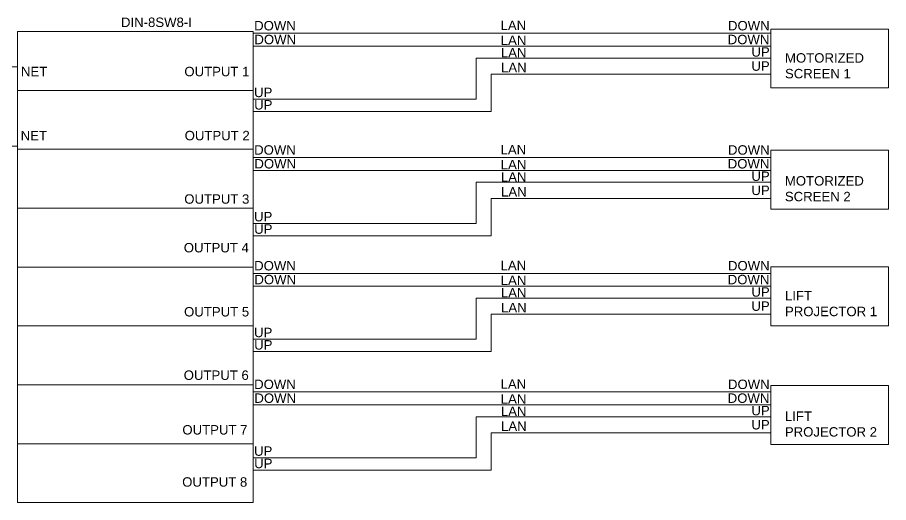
# Model space of a CAD drawing. Header units: inches. Extents: x 650 to 9922, y -3240 to 3248.
# Drawn here: x 3158.1 to 3527.9, y 3042.5 to 3248.5 of the extents above; entities that cross this region are included whole.
import ezdxf

# ---------------------------------------------------------------- set-up
doc = ezdxf.new("R2010")
doc.units = ezdxf.units.IN
doc.header["$MEASUREMENT"] = 0
doc.styles.get("Standard").update_dxf_attribs({"font": 'arial.ttf'})

msp = doc.modelspace()

# ---------------------------------------------------------------- linework, layer by layer
at = {"linetype": 'Continuous', "lineweight": 9}
for points in [[(3527.89, 3228.56), (3527.89, 3243.53), (3477.89, 3243.53), (3477.89, 3218.53), (3527.89, 3218.53), (3527.89, 3228.56)], [(3158.1, 3242.49), (3258.1, 3242.49), (3258.1, 3117.49), (3158.1, 3117.49), (3158.1, 3242.49)], [(3158.1, 3242.49), (3158.1, 3217.49), (3258.1, 3217.49), (3258.1, 3192.49), (3158.1, 3192.49), (3158.1, 3167.49), (3258.1, 3167.49), (3258.1, 3142.49), (3158.1, 3142.49)], [(3258.1, 3241.75), (3477.89, 3241.75)], [(3258.1, 3236.28), (3477.89, 3236.28)], [(3258.1, 3213.8), (3352.82, 3213.8), (3352.82, 3231.24), (3477.89, 3231.24)], [(3063.05, 3227.52), (3158.1, 3227.52)], [(3258.1, 3208.54), (3359.16, 3208.54), (3359.16, 3224.37), (3477.89, 3224.37)], [(3527.89, 3177.11), (3527.89, 3192.08), (3477.89, 3192.08), (3477.89, 3167.08), (3527.89, 3167.08), (3527.89, 3177.11)], [(3258.1, 3188.98), (3477.89, 3188.98)], [(3258.1, 3183.52), (3477.89, 3183.52)], [(3258.1, 3161.04), (3352.82, 3161.04), (3352.82, 3178.48), (3477.89, 3178.48)], [(3258.1, 3155.78), (3359.16, 3155.78), (3359.16, 3171.61), (3477.89, 3171.61)], [(3258.1, 3139.82), (3477.89, 3139.82)], [(3527.89, 3127.57), (3527.89, 3142.54), (3477.89, 3142.54), (3477.89, 3117.54), (3527.89, 3117.54), (3527.89, 3127.57)], [(3258.1, 3134.36), (3477.89, 3134.36)], [(3258.1, 3111.88), (3352.82, 3111.88), (3352.82, 3129.31), (3477.89, 3129.31)], [(3258.1, 3106.61), (3359.16, 3106.61), (3359.16, 3122.45), (3477.89, 3122.45)], [(3158.1, 3117.49), (3258.1, 3117.49), (3258.1, 3042.49), (3158.1, 3042.49), (3158.1, 3117.49)], [(3158.1, 3117.49), (3158.1, 3092.49), (3258.1, 3092.49), (3258.1, 3067.49), (3158.1, 3067.49), (3158.1, 3042.49), (3258.1, 3042.49), (3258.1, 3042.49), (3158.1, 3042.49)], [(3527.89, 3077.19), (3527.89, 3092.16), (3477.89, 3092.16), (3477.89, 3067.16), (3527.89, 3067.16), (3527.89, 3077.19)], [(3258.1, 3089.46), (3477.89, 3089.46)], [(3258.1, 3084), (3477.89, 3084)], [(3258.1, 3061.52), (3352.82, 3061.52), (3352.82, 3078.95), (3477.89, 3078.95)], [(3258.1, 3056.26), (3359.16, 3056.26), (3359.16, 3072.09), (3477.89, 3072.09)]]:
    msp.add_lwpolyline(points, dxfattribs=at)
at = {"color": 1, "linetype": 'Continuous', "lineweight": 9}
msp.add_lwpolyline([(3158.1, 3193.79), (3133.54, 3193.79), (3133.54, 3170.72)], dxfattribs=at)

# ---------------------------------------------------------------- texts
at = {"linetype": 'Continuous', "lineweight": 9, "char_height": 4}
for s, width, heights, insert, attachment_point in [('DIN-8SW8-I', 47.3002, [0], (3202.06, 3248.43), 1), ('DOWN', 44.698, [0], (3276.27, 3246.98), 3), ('LAN', 44.698, [0], (3374.06, 3247.08), 3), ('DOWN', 44.698, [0], (3459.72, 3246.98), 1), ('DOWN', 44.698, [0], (3276.38, 3241.12), 3), ('LAN', 44.698, [0], (3374.13, 3240.79), 3), ('DOWN', 44.698, [0], (3459.61, 3241.12), 1), ('UP', 44.698, [0], (3469.66, 3235.83), 1), ('LAN', 44.698, [0], (3374.19, 3235.5), 3), ('MOTORIZED\\PSCREEN 1', 44.698, [0], (3483.92, 3233.3), 1), ('LAN', 44.698, [0], (3374.26, 3229.21), 3), ('UP', 44.698, [0], (3469.66, 3229.84), 1), ('NET', 44.698, [0], (3159.61, 3227.52), 1), ('OUTPUT 1', 44.698, [0], (3256.59, 3227.52), 3), ('UP', 44.698, [0], (3258.55, 3218.65), 1), ('UP', 44.698, [0], (3258.6, 3213.38), 1), ('NET', 44.698, [0], (3159.49, 3196.26), 7), ('OUTPUT 2', 44.698, [0], (3256.72, 3196.26), 9), ('DOWN', 44.698, [0], (3276.27, 3194.22), 3), ('LAN', 44.698, [0], (3374.06, 3194.31), 3), ('DOWN', 44.698, [0], (3459.72, 3194.22), 1), ('DOWN', 44.698, [0], (3276.38, 3188.35), 3), ('LAN', 44.698, [0], (3374.13, 3188.02), 3), ('DOWN', 44.698, [0], (3459.61, 3188.35), 1), ('LAN', 44.698, [0], (3374.19, 3182.73), 3), ('UP', 44.698, [0], (3469.66, 3183.07), 1), ('MOTORIZED SCREEN 2', 44.698, [0], (3483.87, 3181.1), 1), ('UP', 44.698, [0], (3469.66, 3177.07), 1), ('OUTPUT 3', 44.698, [4.09], (3256.55, 3169.33), 9), ('LAN', 44.698, [0], (3374.26, 3176.44), 3), ('UP', 44.698, [0], (3258.55, 3165.89), 1), ('UP', 44.698, [0], (3258.6, 3160.62), 1), ('OUTPUT 4', 44.698, [0], (3256.35, 3152.72), 3), ('DOWN', 44.698, [0], (3276.27, 3145.06), 3), ('LAN', 44.698, [0], (3374.06, 3145.15), 3), ('DOWN', 44.698, [0], (3459.72, 3145.06), 1), ('DOWN', 44.698, [0], (3276.38, 3139.19), 3), ('LAN', 44.698, [0], (3374.13, 3138.86), 3), ('DOWN', 44.698, [0], (3459.61, 3139.19), 1), ('LAN', 44.698, [0], (3374.19, 3133.57), 3), ('UP', 44.698, [0], (3469.66, 3133.91), 1), ('LIFT PROJECTOR 1', 44.698, [0], (3483.92, 3132.31), 1), ('OUTPUT 5', 44.698, [0], (3256.47, 3121.46), 9), ('LAN', 44.698, [0], (3374.26, 3127.28), 3), ('UP', 44.698, [0], (3469.66, 3127.91), 1), ('UP', 44.698, [0], (3258.55, 3116.72), 1), ('UP', 44.698, [0], (3258.6, 3111.46), 1), ('OUTPUT 6', 44.698, [4.09], (3256.31, 3094.53), 9), ('DOWN', 44.698, [0], (3276.27, 3094.7), 3), ('LAN', 44.698, [0], (3374.06, 3094.79), 3), ('DOWN', 44.698, [0], (3459.72, 3094.7), 1), ('DOWN', 44.698, [0], (3276.38, 3088.83), 3), ('LAN', 44.698, [0], (3374.13, 3088.5), 3), ('DOWN', 44.698, [0], (3459.61, 3088.83), 1), ('LAN', 44.698, [0], (3374.19, 3083.21), 3), ('UP', 44.698, [0], (3469.66, 3083.55), 1), ('LIFT PROJECTOR 2', 44.698, [0], (3483.87, 3081.17), 1), ('LAN', 44.698, [0], (3374.26, 3076.92), 3), ('UP', 44.698, [0], (3469.66, 3077.55), 1), ('OUTPUT 7', 44.698, [0], (3255.75, 3075.39), 3), ('UP', 44.698, [0], (3258.55, 3066.36), 1), ('UP', 44.698, [0], (3258.6, 3061.1), 1), ('OUTPUT 8', 44.698, [0], (3255.67, 3053.24), 3)]:
    msp.add_mtext_dynamic_manual_height_columns(s, width=width, gutter_width=1, heights=heights, dxfattribs=dict(at, insert=insert, attachment_point=attachment_point))

doc.saveas('drawing.dxf')
